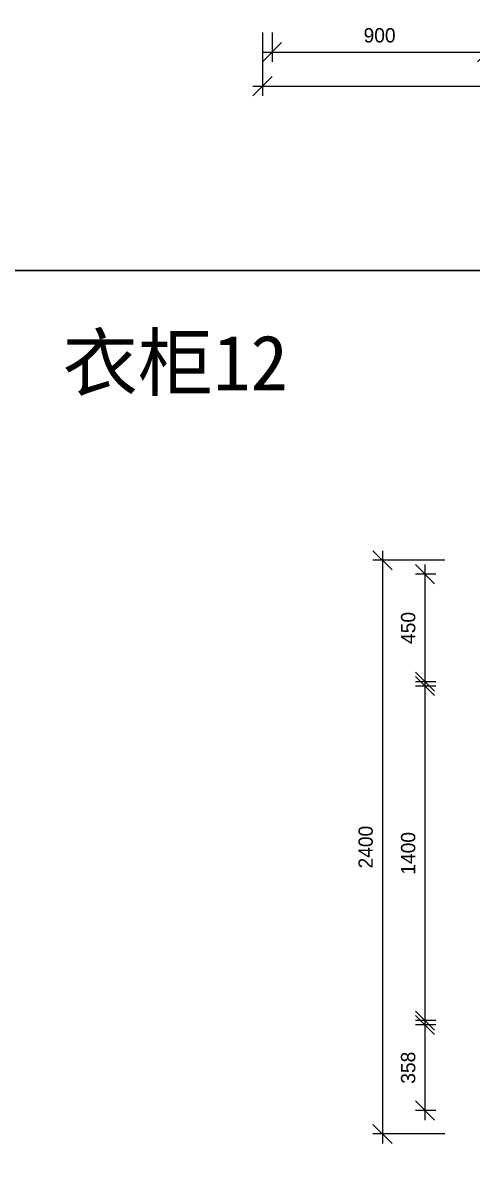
# Model space of a CAD drawing. Header units: millimetres. Extents: x 24776 to 57176, y -19492 to 15017.
# Drawn here: x 31457 to 33337, y -7169 to -2402 of the extents above; entities that cross this region are included whole.
import ezdxf

# ---------------------------------------------------------------- set-up
doc = ezdxf.new("R2010")
doc.units = ezdxf.units.MM
doc.header["$PDMODE"] = 3
doc.layers.add('ID-furniture', color=7, linetype='Continuous')
doc.styles.add('ARIAL', font='simhei.ttf')
doc.styles.add('RomanS', font='')
doc.styles.get('RomanS').set_extended_font_data('YouYuan')
doc.dimstyles.new('SC40', dxfattribs={"dimtxt": 60, "dimasz": 80, "dimexe": 40, "dimexo": 40, "dimgap": 40, "dimtad": 1, "dimdec": 0, "dimzin": 0, "dimdsep": 46, "dimtxsty": 'RomanS', "dimblk": 'OBLIQUE', "dimcen": 0, "dimdle": 40, "dimclrd": 9, "dimclre": 9, "dimclrt": 4, "dimadec": 0, "dimazin": 0, "dimtfac": 1, "dimtdec": 0, "dimtix": 1, "dimtmove": 2, "dimatfit": 1, "dimldrblk": 'DOT', "dimfxl": 1, "dimtolj": 1, "dimtzin": 0, "dimlwd": -1, "dimlwe": -1, "dimarcsym": 0})

# ---------------------------------------------------------------- blocks, each defined once
blk = doc.blocks.new('_Oblique')
at = {"color": 0, "linetype": 'ByBlock', "lineweight": -2}
blk.add_line((-0.5, -0.5), (0.5, 0.5), dxfattribs=at)
blk = doc.blocks.new('*D198')
at = {"color": 9, "transparency": 16777216}
for p, q in [((32459.9, -2442.8), (32459.9, -2706.9)), ((36589.9, -2442.8), (36589.9, -2706.9)), ((32419.9, -2666.9), (36629.9, -2666.9))]:
    blk.add_line(p, q, dxfattribs=at)
at = {"layer": 'Defpoints', "color": 0, "transparency": 16777216}
for p in [(32459.9, -2402.8), (36589.9, -2402.8), (36589.9, -2666.9)]:
    blk.add_point(p, dxfattribs=at)
at = {"color": 9, "transparency": 16777216, "xscale": 80, "yscale": 80, "zscale": 80, "rotation": 180}
blk.add_blockref('_Oblique', (32459.9, -2666.9), dxfattribs=at)
at = {"color": 9, "transparency": 16777216, "xscale": 80, "yscale": 80, "zscale": 80}
blk.add_blockref('_Oblique', (36589.9, -2666.9), dxfattribs=at)
at = {"color": 4, "transparency": 16777216, "insert": (34524.9, -2596.9), "char_height": 60, "attachment_point": 5, "style": 'RomanS'}
blk.add_mtext('\\A1;4130', dxfattribs=at)
blk = doc.blocks.new('_Dot')
at = {"color": 0, "linetype": 'ByBlock', "lineweight": -2}
blk.add_line((-0.5, 0), (-1, 0), dxfattribs=at)
at = {"color": 0, "linetype": 'ByBlock', "const_width": 0.5}
blk.add_lwpolyline([(-0.25, 0, 1), (0.25, 0, 1)], format="xyb", close=True, dxfattribs=at)
blk = doc.blocks.new('*D199')
at = {"color": 9, "transparency": 16777216}
for p, q in [((32499.9, -2442.8), (32499.9, -2564.6)), ((33399.9, -2442.8), (33399.9, -2564.6)), ((32459.9, -2524.6), (33439.9, -2524.6))]:
    blk.add_line(p, q, dxfattribs=at)
at = {"layer": 'Defpoints', "color": 0, "transparency": 16777216}
for p in [(32499.9, -2402.8), (33399.9, -2402.8), (33399.9, -2524.6)]:
    blk.add_point(p, dxfattribs=at)
at = {"color": 9, "transparency": 16777216, "xscale": 80, "yscale": 80, "zscale": 80, "rotation": 180}
blk.add_blockref('_Oblique', (32499.9, -2524.6), dxfattribs=at)
at = {"color": 9, "transparency": 16777216, "xscale": 80, "yscale": 80, "zscale": 80}
blk.add_blockref('_Oblique', (33399.9, -2524.6), dxfattribs=at)
at = {"color": 4, "transparency": 16777216, "insert": (32949.9, -2454.6), "char_height": 60, "attachment_point": 5, "style": 'RomanS'}
blk.add_mtext('\\A1;900', dxfattribs=at)
blk = doc.blocks.new('*D356')
at = {"color": 9, "transparency": 16777216}
for p, q in [((32961.9, -4610.6), (32961.9, -7090.6)), ((33223.4, -4650.6), (32921.9, -4650.6)), ((33223.4, -7050.6), (32921.9, -7050.6))]:
    blk.add_line(p, q, dxfattribs=at)
at = {"layer": 'Defpoints', "color": 0, "transparency": 16777216}
for p in [(33263.4, -4650.6), (32961.9, -7050.6), (33263.4, -7050.6)]:
    blk.add_point(p, dxfattribs=at)
at = {"color": 9, "transparency": 16777216, "xscale": 80, "yscale": 80, "zscale": 80}
for p, rotation in [((32961.9, -4650.6), 90), ((32961.9, -7050.6), 270)]:
    blk.add_blockref('_Oblique', p, dxfattribs=dict(at, rotation=rotation))
at = {"color": 4, "transparency": 16777216, "insert": (32891.9, -5850.6), "char_height": 60, "attachment_point": 5, "rotation": 90, "style": 'RomanS'}
blk.add_mtext('\\A1;2400', dxfattribs=at)
blk = doc.blocks.new('*D359')
at = {"color": 9, "transparency": 16777216}
for p, q in [((33139.7, -4668.6), (33139.7, -5198.6)), ((33185.7, -4708.6), (33099.7, -4708.6)), ((33185.7, -5158.6), (33099.7, -5158.6))]:
    blk.add_line(p, q, dxfattribs=at)
at = {"layer": 'Defpoints', "color": 0, "transparency": 16777216}
for p in [(33225.7, -4708.6), (33139.7, -5158.6), (33225.7, -5158.6)]:
    blk.add_point(p, dxfattribs=at)
at = {"color": 9, "transparency": 16777216, "xscale": 80, "yscale": 80, "zscale": 80}
for p, rotation in [((33139.7, -4708.6), 90), ((33139.7, -5158.6), 270)]:
    blk.add_blockref('_Oblique', p, dxfattribs=dict(at, rotation=rotation))
at = {"color": 4, "transparency": 16777216, "insert": (33069.7, -4933.6), "char_height": 60, "attachment_point": 5, "rotation": 90, "style": 'RomanS'}
blk.add_mtext('\\A1;450', dxfattribs=at)
blk = doc.blocks.new('*D360')
at = {"color": 9, "transparency": 16777216}
for p, q in [((33139.7, -5136.6), (33139.7, -6616.6)), ((33185.7, -5176.6), (33099.7, -5176.6)), ((33185.7, -6576.6), (33099.7, -6576.6))]:
    blk.add_line(p, q, dxfattribs=at)
at = {"layer": 'Defpoints', "color": 0, "transparency": 16777216}
for p in [(33225.7, -5176.6), (33139.7, -6576.6), (33225.7, -6576.6)]:
    blk.add_point(p, dxfattribs=at)
at = {"color": 9, "transparency": 16777216, "xscale": 80, "yscale": 80, "zscale": 80}
for p, rotation in [((33139.7, -5176.6), 90), ((33139.7, -6576.6), 270)]:
    blk.add_blockref('_Oblique', p, dxfattribs=dict(at, rotation=rotation))
at = {"color": 4, "transparency": 16777216, "insert": (33069.7, -5876.6), "char_height": 60, "attachment_point": 5, "rotation": 90, "style": 'RomanS'}
blk.add_mtext('\\A1;1400', dxfattribs=at)
blk = doc.blocks.new('*D361')
at = {"color": 9, "transparency": 16777216}
for p, q in [((33139.7, -6554.6), (33139.7, -6992.6)), ((33185.7, -6594.6), (33099.7, -6594.6)), ((33185.7, -6952.6), (33099.7, -6952.6))]:
    blk.add_line(p, q, dxfattribs=at)
at = {"layer": 'Defpoints', "color": 0, "transparency": 16777216}
for p in [(33225.7, -6594.6), (33139.7, -6952.6), (33225.7, -6952.6)]:
    blk.add_point(p, dxfattribs=at)
at = {"color": 9, "transparency": 16777216, "xscale": 80, "yscale": 80, "zscale": 80}
for p, rotation in [((33139.7, -6594.6), 90), ((33139.7, -6952.6), 270)]:
    blk.add_blockref('_Oblique', p, dxfattribs=dict(at, rotation=rotation))
at = {"color": 4, "transparency": 16777216, "insert": (33069.7, -6773.6), "char_height": 60, "attachment_point": 5, "rotation": 90, "style": 'RomanS'}
blk.add_mtext('\\A1;358', dxfattribs=at)

msp = doc.modelspace()

# ---------------------------------------------------------------- linework, layer by layer
at = {"color": 250}
for points in [[(31256.3, 4589.1), (37736.3, 4589.1), (37736.3, -3438.1), (31256.3, -3438.1)], [(31256.3, -3438.1), (37736.3, -3438.1), (37736.3, -11465.3), (31256.3, -11465.3)]]:
    msp.add_lwpolyline(points, close=True, dxfattribs=at)

# ---------------------------------------------------------------- texts
at = {"layer": 'ID-furniture', "insert": (31624.5, -3708.6), "char_height": 230.4, "attachment_point": 1, "style": 'ARIAL'}
msp.add_mtext('{\\fSimSun|b0|i0|c134|p2;衣柜12}', dxfattribs=at)

# ---------------------------------------------------------------- dimensions: what is measured, and where the dimension line sits
at = {"color": 255}
for base, p1, p2, picture, middle in [((36589.9, -2666.9), (32459.9, -2402.8), (36589.9, -2402.8), '*D198', (34524.9, -2596.9)), ((33399.9, -2524.6), (32499.9, -2402.8), (33399.9, -2402.8), '*D199', (32949.9, -2454.6))]:
    dim = msp.add_linear_dim(base=base, p1=p1, p2=p2, dimstyle='SC40', dxfattribs=at)
    dim.commit()
    dim.dimension.update_dxf_attribs({"geometry": picture, "text_midpoint": middle})
for base, p1, p2, picture, middle in [((32961.9, -7050.6), (33263.4, -4650.6), (33263.4, -7050.6), '*D356', (32891.9, -5850.6)), ((33139.7, -5158.6), (33225.7, -4708.6), (33225.7, -5158.6), '*D359', (33069.7, -4933.6)), ((33139.7, -6576.6), (33225.7, -5176.6), (33225.7, -6576.6), '*D360', (33069.7, -5876.6)), ((33139.7, -6952.6), (33225.7, -6594.6), (33225.7, -6952.6), '*D361', (33069.7, -6773.6))]:
    dim = msp.add_linear_dim(base=base, p1=p1, p2=p2, angle=90, dimstyle='SC40', dxfattribs=at)
    dim.commit()
    dim.dimension.update_dxf_attribs({"geometry": picture, "text_midpoint": middle})

doc.saveas('drawing.dxf')
